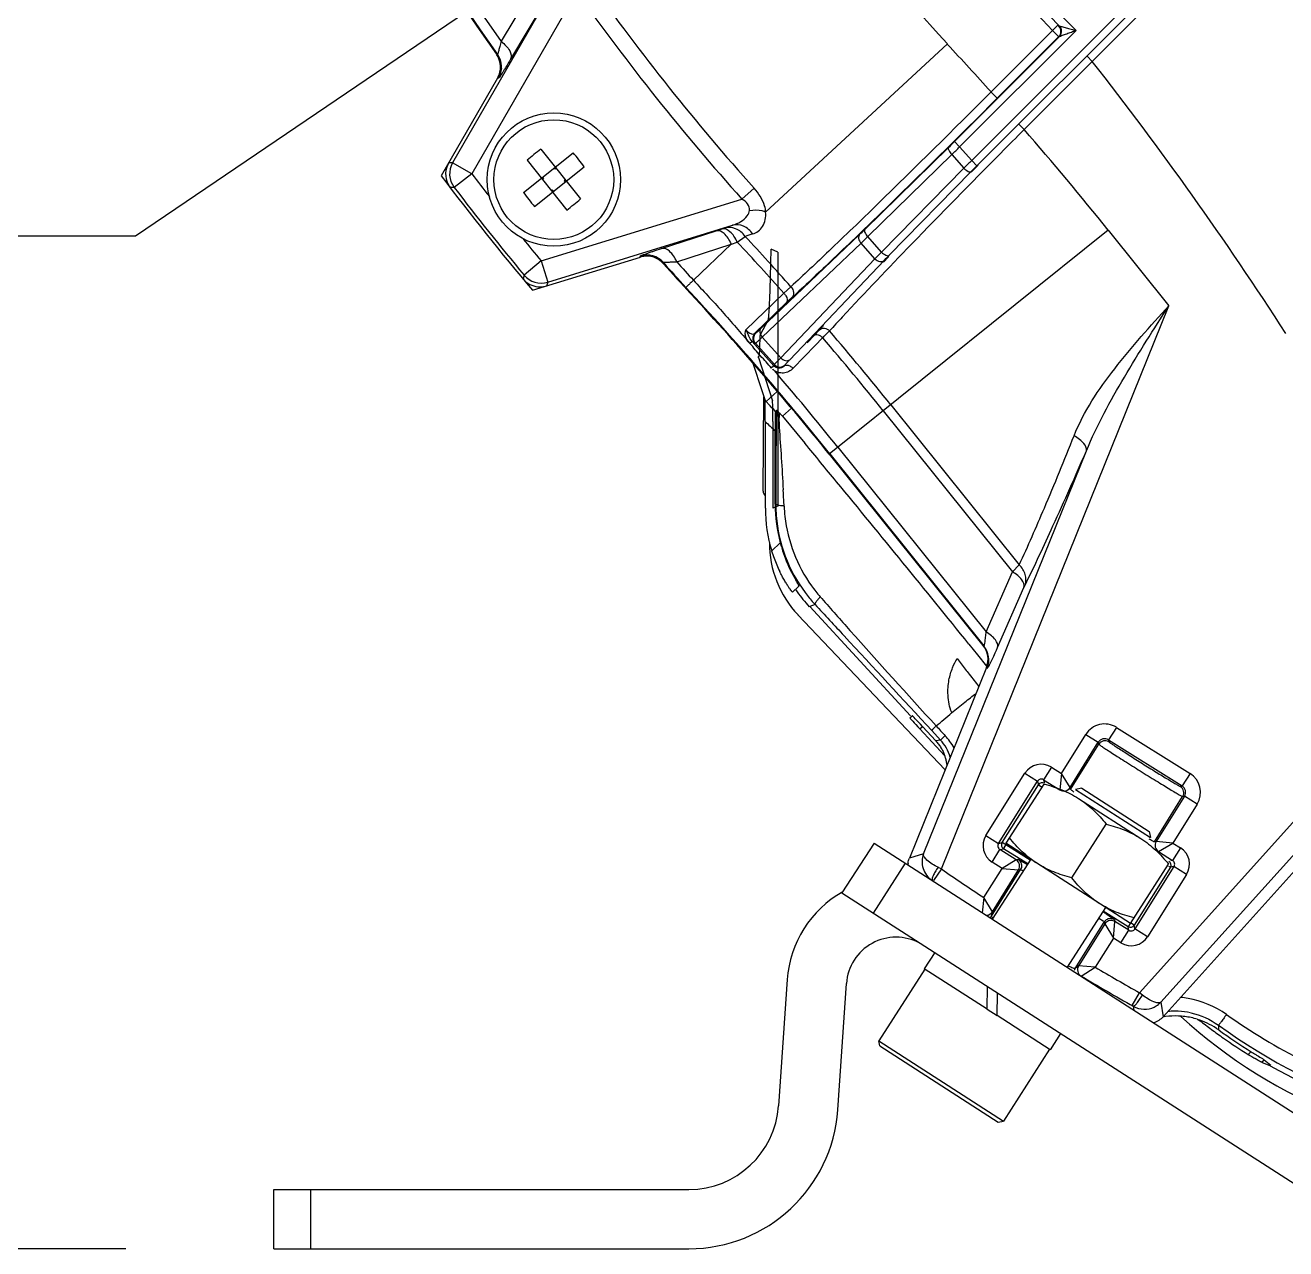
# Model space of a CAD drawing. Header units: millimetres. Extents: x -6 to 705, y -10 to 538.
# Drawn here: x 474.07 to 491.09, y 385.64 to 402.16 of the extents above; entities that cross this region are included whole.
import ezdxf

# ---------------------------------------------------------------- set-up
doc = ezdxf.new("R2010")
doc.units = ezdxf.units.MM
for name, color, linetype in [('02___PRT_ALL_AXES', 7, 'Continuous'), ('06___PRT_ALL_SURFS', 7, 'Continuous'), ('3_ALL_AXES', 7, 'Continuous'), ('7_ALL_FEATURES', 7, 'Continuous')]:
    doc.layers.add(name, color=color, linetype=linetype)
doc.layers.add('\\M+5B1EA\\M+5D7A2\\M+5B2E3', color=7, linetype='Continuous', lineweight=25)
doc.layers.add('\\M+5D7DC\\M+5C4DA\\M+5BFF2\\M+5CFDF', color=7, linetype='Continuous', lineweight=50)

msp = doc.modelspace()

# ---------------------------------------------------------------- linework, layer by layer
at = {"color": 0, "linetype": 'Continuous', "lineweight": -3}
for p, q in [((486.849, 400.33), (491.883, 405.364)), ((486.92, 400.259), (491.814, 405.153)), ((480.937, 402.676), (480.495, 401.938)), ((481.145, 402.563), (479.841, 400.299)), ((481.516, 402.606), (480.101, 400.149)), ((481.066, 402.437), (480.625, 401.696)), ((487.94, 402.086), (488.009, 402.153)), ((488.009, 402.153), (488.012, 402.155)), ((488.012, 402.155), (488.026, 402.142)), ((488.026, 402.142), (488.034, 402.143)), ((486.616, 400.584), (488.034, 402.002)), ((486.686, 400.514), (488.258, 402.086)), ((487.94, 402.086), (487.11, 401.255)), ((488.025, 402.001), (487.194, 401.17)), ((487.94, 402.086), (488.021, 402.005)), ((480.447, 401.762), (480.433, 401.766)), ((486.52, 401.902), (484.067, 399.632)), ((488.476, 401.666), (487.558, 400.748)), ((488.406, 401.737), (488.476, 401.666)), ((480.448, 401.442), (479.689, 400.123)), ((480.452, 401.442), (480.448, 401.442)), ((480.462, 401.439), (480.452, 401.442)), ((487.109, 401.255), (487.194, 401.17)), ((487.487, 400.818), (487.557, 400.747)), ((486.616, 400.584), (486.686, 400.514)), ((480.797, 399.898), (481.469, 400.433)), ((481.034, 400.482), (481.57, 399.811)), ((485.404, 399.397), (486.537, 400.506)), ((485.447, 399.302), (486.579, 400.411)), ((486.579, 400.411), (486.743, 400.226)), ((486.686, 400.514), (486.849, 400.33)), ((479.797, 400.296), (479.788, 400.295)), ((479.841, 400.299), (479.797, 400.296)), ((480.101, 400.149), (479.841, 400.299)), ((480.846, 400.332), (481.382, 399.661)), ((480.947, 399.71), (481.619, 400.245)), ((481.224, 400.212), (481.227, 400.24)), ((486.936, 400.265), (486.843, 400.171)), ((486.849, 400.33), (486.92, 400.259)), ((480.101, 400.149), (479.863, 399.967)), ((481.067, 400.087), (481.039, 400.091)), ((481.067, 400.087), (481.052, 400.075)), ((481.055, 400.103), (481.067, 400.087)), ((481.211, 400.228), (481.224, 400.212)), ((481.24, 400.225), (481.224, 400.212)), ((481.364, 400.068), (481.349, 400.056)), ((485.633, 399.093), (486.743, 400.226)), ((485.732, 399.047), (486.842, 400.18)), ((479.863, 399.967), (479.809, 399.964)), ((481.192, 399.931), (481.177, 399.919)), ((481.192, 399.931), (481.189, 399.903)), ((481.192, 399.931), (481.205, 399.915)), ((481.349, 400.056), (481.361, 400.04)), ((481.349, 400.056), (481.377, 400.053)), ((483.912, 399.955), (483.748, 399.808)), ((481.037, 398.975), (483.748, 399.808)), ((481.125, 398.689), (483.621, 399.455)), ((482.662, 399.142), (483.399, 399.38)), ((483.399, 399.38), (483.48, 399.406)), ((483.48, 399.406), (483.514, 399.418)), ((488.693, 399.39), (484.926, 396.366)), ((488.693, 399.39), (489.511, 398.37)), ((483.605, 399.202), (483.684, 399.228)), ((483.684, 399.228), (483.79, 399.306)), ((484.003, 398.063), (485.336, 399.331)), ((484.022, 397.946), (485.355, 399.215)), ((485.543, 399.003), (485.355, 399.215)), ((485.633, 399.093), (485.447, 399.302)), ((482.376, 399.026), (482.375, 399.04)), ((482.869, 398.961), (483.603, 399.2)), ((483.093, 398.714), (483.603, 399.2)), ((484.23, 399.093), (484.142, 399.131)), ((484.23, 399.093), (484.23, 395.664)), ((481.037, 398.975), (480.807, 398.783)), ((480.92, 398.579), (482.376, 399.026)), ((481.037, 398.975), (481.125, 398.689)), ((482.687, 398.939), (482.687, 398.953)), ((484.271, 397.666), (485.543, 399.003)), ((484.393, 397.641), (485.665, 398.978)), ((485.726, 399.029), (485.658, 398.959)), ((480.807, 398.783), (480.792, 398.731)), ((481.112, 398.644), (481.11, 398.637)), ((481.113, 398.646), (481.112, 398.644)), ((481.125, 398.689), (481.113, 398.646)), ((482.985, 398.61), (482.991, 398.617)), ((484.313, 398.538), (483.802, 398.043)), ((484.408, 398.626), (484.313, 398.538)), ((484.35, 398.411), (483.923, 397.997)), ((484.417, 398.473), (484.35, 398.411)), ((486.44, 390.768), (489.511, 398.37)), ((483.996, 397.98), (484.102, 398.174)), ((484.794, 398.045), (484.726, 397.973)), ((484.929, 398.03), (484.858, 397.958)), ((483.885, 397.887), (483.85, 397.856)), ((484.179, 397.557), (483.885, 397.887)), ((483.919, 397.86), (483.929, 397.864)), ((483.923, 397.997), (483.933, 398.001)), ((484.185, 397.576), (483.929, 397.864)), ((483.989, 397.793), (483.995, 397.965)), ((483.995, 397.965), (483.996, 397.98)), ((484.271, 397.666), (484.022, 397.946)), ((484.726, 397.973), (484.626, 397.87)), ((484.837, 397.937), (484.737, 397.834)), ((483.981, 397.691), (483.968, 397.685)), ((483.968, 397.685), (483.968, 397.668)), ((484.737, 397.834), (484.438, 397.525)), ((483.972, 397.672), (483.968, 397.668)), ((483.972, 397.672), (484.16, 397.084)), ((484.179, 397.557), (484.144, 397.525)), ((484.179, 397.557), (484.185, 397.576)), ((484.327, 397.561), (484.33, 397.571)), ((484.003, 397.265), (484.06, 397.089)), ((484.225, 397.214), (484.074, 397.075)), ((484.033, 395.865), (484.044, 397.139)), ((484.061, 397.084), (484.06, 397.089)), ((485.757, 397.032), (487.491, 394.873)), ((484.213, 396.959), (484.199, 396.942)), ((484.266, 396.912), (484.265, 396.912)), ((484.416, 396.987), (484.295, 396.877)), ((484.295, 396.877), (484.595, 396.515)), ((485.655, 396.951), (487.4, 394.778)), ((484.063, 396.807), (484.063, 395.638)), ((484.163, 396.807), (484.163, 395.638)), ((484.196, 395.69), (484.196, 396.68)), ((484.933, 396.371), (487.014, 393.779)), ((485.043, 396.46), (487.044, 393.967)), ((486.198, 390.971), (488.397, 396.412)), ((484.205, 395.902), (484.204, 395.693)), ((484.23, 395.664), (484.163, 395.638)), ((484.204, 395.693), (484.196, 395.69)), ((484.314, 395.698), (484.315, 395.666)), ((484.149, 395.061), (484.265, 395.169)), ((487.4, 394.778), (487.491, 394.873)), ((487.044, 393.967), (487.4, 394.778)), ((484.43, 394.504), (484.517, 394.585)), ((487.198, 393.755), (487.553, 394.567)), ((487.553, 394.567), (487.569, 394.6)), ((484.734, 394.338), (484.663, 394.31)), ((484.663, 394.31), (486.021, 392.836)), ((484.805, 394.441), (484.825, 394.418)), ((493.738, 394.232), (489.114, 389.097)), ((486.81, 393.804), (486.928, 393.658)), ((486.928, 393.658), (487.05, 393.506)), ((487.047, 393.486), (486.008, 390.914)), ((487.047, 393.486), (487.058, 393.479)), ((486.014, 392.808), (486.045, 392.836)), ((486.147, 392.659), (486.183, 392.692)), ((486.147, 392.659), (486.48, 392.298)), ((486.364, 392.496), (486.183, 392.692)), ((486.311, 392.635), (486.428, 392.508)), ((488.06, 392.058), (488.388, 392.584)), ((488.388, 392.584), (488.558, 392.478)), ((488.802, 392.679), (488.696, 392.51)), ((488.802, 392.679), (489.796, 392.058)), ((492.664, 392.591), (489.401, 388.969)), ((486.428, 392.508), (486.364, 392.496)), ((486.49, 392.567), (486.428, 392.508)), ((488.177, 391.867), (488.558, 392.478)), ((488.183, 391.842), (488.564, 392.452)), ((488.558, 392.478), (488.564, 392.452)), ((488.696, 392.51), (489.69, 391.888)), ((488.696, 392.51), (488.702, 392.484)), ((487.926, 392.142), (487.82, 391.972)), ((487.926, 392.142), (488.06, 392.058)), ((487.041, 391.218), (487.568, 392.06)), ((487.211, 391.112), (487.737, 391.953)), ((487.26, 391.123), (487.749, 391.905)), ((487.568, 392.06), (487.737, 391.953)), ((487.737, 391.953), (487.749, 391.905)), ((487.749, 391.905), (487.8, 391.873)), ((487.82, 391.972), (488.039, 391.836)), ((487.82, 391.972), (487.831, 391.924)), ((488.06, 392.058), (488.039, 391.836)), ((488.177, 391.867), (488.06, 392.058)), ((489.796, 392.058), (489.69, 391.888)), ((488.183, 391.842), (488.177, 391.867)), ((489.315, 391.133), (489.696, 391.744)), ((489.722, 391.75), (489.34, 391.139)), ((489.665, 391.882), (489.69, 391.888)), ((489.696, 391.744), (489.722, 391.75)), ((489.892, 391.644), (489.722, 391.75)), ((489.892, 391.644), (489.563, 391.118)), ((487.041, 391.218), (487.211, 391.112)), ((485.53, 391.116), (485.098, 390.444)), ((485.53, 391.116), (492.228, 386.811)), ((487.211, 391.112), (487.26, 391.123)), ((487.638, 390.886), (487.26, 391.123)), ((487.279, 391.04), (487.31, 391.091)), ((489.34, 391.139), (489.315, 391.133)), ((489.563, 391.118), (489.34, 391.139)), ((489.372, 391.002), (489.563, 391.118)), ((489.666, 391.053), (489.56, 390.884)), ((489.563, 391.118), (489.666, 391.053)), ((486.198, 390.971), (486.008, 390.914)), ((487.124, 390.86), (487.23, 391.029)), ((487.23, 391.029), (487.279, 391.04)), ((487.449, 390.892), (487.23, 391.029)), ((487.449, 390.892), (487.258, 390.775)), ((487.606, 390.836), (487.279, 391.04)), ((487.449, 390.892), (487.475, 390.898)), ((487.501, 390.886), (487.601, 390.828)), ((489.372, 391.002), (489.56, 390.884)), ((489.56, 390.884), (489.535, 390.878)), ((485.951, 390.846), (485.518, 390.173)), ((486.44, 390.768), (486.332, 390.611)), ((487.012, 390.382), (487.258, 390.775)), ((487.114, 390.132), (487.507, 390.76)), ((487.258, 390.775), (487.124, 390.86)), ((487.128, 390.19), (487.481, 390.754)), ((487.258, 390.775), (487.481, 390.754)), ((487.481, 390.754), (487.507, 390.76)), ((489.531, 390.79), (489.042, 390.008)), ((489.579, 390.801), (489.053, 389.959)), ((489.434, 388.773), (491.214, 390.75)), ((489.505, 390.806), (489.531, 390.79)), ((489.579, 390.801), (489.531, 390.79)), ((489.749, 390.695), (489.579, 390.801)), ((489.749, 390.695), (489.222, 389.853)), ((485.098, 390.444), (491.795, 386.138)), ((487.013, 390.382), (486.991, 390.178)), ((487.128, 390.19), (487.013, 390.382)), ((488.959, 389.989), (488.623, 390.199)), ((487.114, 390.132), (487.126, 390.18)), ((487.126, 390.18), (487.128, 390.19)), ((488.247, 389.424), (488.639, 390.052)), ((488.645, 390.027), (488.293, 389.463)), ((488.564, 390.106), (488.622, 390.066)), ((488.639, 390.052), (488.645, 390.027)), ((488.645, 390.026), (488.761, 389.835)), ((488.757, 390.1), (488.774, 390.086)), ((488.761, 389.835), (488.783, 390.058)), ((488.774, 390.086), (488.777, 390.084)), ((488.777, 390.084), (488.783, 390.058)), ((488.97, 389.94), (488.783, 390.058)), ((488.991, 390.04), (488.959, 389.989)), ((489.042, 390.008), (488.991, 390.04)), ((488.864, 389.771), (488.97, 389.94)), ((488.97, 389.94), (488.959, 389.989)), ((489.053, 389.959), (489.042, 390.008)), ((489.222, 389.853), (489.053, 389.959)), ((488.761, 389.835), (488.517, 389.444)), ((488.864, 389.771), (488.761, 389.835)), ((488.293, 389.463), (488.247, 389.424)), ((488.516, 389.443), (488.292, 389.462)), ((488.326, 389.323), (488.516, 389.443)), ((484.359, 389.276), (484.242, 387.572)), ((485.041, 387.518), (485.157, 389.221)), ((489.015, 388.923), (489.114, 389.097)), ((489.154, 389.066), (489.114, 389.097)), ((489.03, 388.915), (489.039, 388.861)), ((489.401, 388.969), (489.434, 388.773)), ((490.18, 388.659), (490.182, 388.596)), ((490.581, 388.264), (490.621, 388.302)), ((490.76, 388.159), (490.796, 388.192)), ((490.775, 388.153), (490.76, 388.159)), ((490.88, 388.112), (490.775, 388.153)), ((490.79, 388.196), (490.796, 388.192)), ((477.43, 386.442), (483.032, 386.442)), ((477.43, 385.642), (477.43, 386.442)), ((477.93, 385.642), (477.93, 386.442)), ((477.43, 385.642), (483.032, 385.642))]:
    msp.add_line(p, q, dxfattribs=at)
for radius in [0.9, 0.808]:
    msp.add_circle((481.208, 400.072), radius, dxfattribs=at)
for centre, radius, start, end in [((506.93, 420.584), 32.5, 170.2196, 215.3824), ((506.93, 420.584), 32.491, 170.2005, 215.4015), ((506.93, 420.584), 32.35, 170.369, 215.1984), ((506.93, 420.584), 26.284, 210.2909, 224.7328), ((506.93, 420.584), 26.404, 210.722, 224.3018), ((506.93, 420.584), 26.511, 210.7367, 224.2487), ((506.93, 420.584), 27.669, 210.7059, 222.4692), ((506.93, 420.584), 30.909, 215.2753, 221.8675), ((506.93, 420.584), 31.13, 215.2753, 221.8675), ((487.954, 402.072), 0.1, 315.0524, 44.2549), ((604.235, 286.532), 163.267, 135.0031, 135.15506), ((480.188, 401.592), 0.3, 24.3381, 35.3343), ((453.734, 371.326), 44.829, 41.8833, 43.0017), ((480.202, 401.589), 0.3, 330.0715, 35.3844), ((450.437, 371.824), 48.348, 32.7731, 38.114), ((480.306, 401.598), 0.201, 341.1795, 351.8268), ((602.583, 286.084), 162.415, 135.0902, 135.24894), ((453.734, 371.326), 44.829, 38.7552, 41.0179), ((479.149, 408.047), 10.557, 314.4101, 315.0143), ((483.195, 397.58), 3.618, 126.6706, 130.4722), ((478.721, 398.088), 3.613, 38.5697, 40.4733), ((473.624, 413.961), 18.747, 313.7143, 314.1677), ((480.047, 400.146), 0.3, 150.0496, 205.9419), ((480.101, 400.149), 0.3, 150.0908, 217.2767), ((478.717, 398.085), 3.617, 36.6709, 38.5718), ((499.908, 386.877), 18.749, 134.1465, 134.6), ((494.398, 392.778), 10.578, 134.986, 135.5894), ((506.93, 420.584), 34.07, 216.9103, 220.2325), ((506.93, 420.584), 33.725, 217.2961, 217.9545), ((480.048, 400.146), 0.3, 205.8714, 217.1932), ((506.93, 420.584), 34.025, 217.2961, 219.8467), ((483.699, 402.058), 3.617, 216.6709, 218.5718), ((483.695, 402.055), 3.613, 218.5697, 220.4733), ((479.221, 402.563), 3.618, 306.6706, 310.4722), ((494.052, 369.4), 31.813, 109.14, 109.3443), ((480.964, 403.921), 6.339, 313.6091, 314.4716), ((506.93, 420.584), 33.725, 219.1869, 219.8467), ((453.734, 371.326), 40.934, 41.6646, 42.9715), ((493.021, 370.531), 30.219, 107.5831, 107.787), ((453.734, 371.326), 41.064, 41.6686, 42.9506), ((477.661, 407.433), 11.258, 313.113, 313.7602), ((482.463, 398.753), 0.3, 41.7586, 107.0718), ((493.56, 391.042), 11.299, 134.554, 135.1997), ((490.284, 394.578), 6.38, 135.5284, 136.3871), ((482.463, 398.739), 0.3, 95.9483, 107.0221), ((506.93, 420.584), 32.5, 221.6482, 222.6016), ((506.93, 420.584), 32.491, 221.7414, 222.5411), ((506.93, 420.584), 32.35, 221.9445, 222.5361), ((481.022, 398.924), 0.3, 219.9508, 231.3537), ((481.037, 398.975), 0.3, 219.8662, 287.052), ((481.022, 398.923), 0.299, 231.2592, 275.7896), ((481.022, 398.924), 0.3, 275.696, 287.0189), ((453.734, 371.326), 40.008, 38.7552, 43.0075), ((507.36, 377.551), 30.372, 137.1242, 137.6045), ((504.127, 380.304), 26.239, 137.2925, 137.4606), ((453.734, 371.326), 41.064, 38.7552, 40.5632), ((483.994, 397.927), 0.1, 135.1012, 221.5847), ((484.004, 397.93), 0.1, 135.1012, 221.5847), ((484.704, 397.806), 0.187, 44.4505, 52.5497), ((476.913, 405.974), 11.287, 314.5957, 314.7439), ((453.734, 371.326), 40.934, 38.7552, 40.5489), ((575.075, 426.767), 95.732, 197.74102, 197.9493), ((453.734, 371.326), 40.149, 38.7552, 40.7158), ((484.26, 397.642), 0.1, 221.6804, 314.8875), ((506.93, 420.584), 32.789, 225.7729, 225.807), ((482.387, 395.367), 2.401, 44.2581, 45.3581), ((482.38, 395.36), 2.41, 41.0255, 44.2565), ((482.47, 395.418), 2.336, 38.6486, 39.7706), ((506.93, 420.584), 32.989, 226.1181, 226.4369), ((505.676, 396.681), 21.48, 179.878, 180.0005), ((278.787, 226.07), 267.223, 39.48597, 39.63051), ((278.639, 225.948), 267.415, 38.88045, 39.48601), ((441.072, 393.603), 43.293, 2.7746, 3.0194), ((486.174, 395.688), 1.97, 179.8606, 180.7711), ((486.189, 395.689), 1.985, 180.7739, 184.4013), ((486.355, 395.763), 2.042, 182.7385, 186.6615), ((486.191, 395.689), 1.987, 184.4026, 216.8063), ((486.278, 395.713), 2.085, 195.1133, 197.0342), ((485.966, 395.609), 1.899, 196.7818, 199.9698), ((485.928, 395.593), 1.857, 199.9121, 205.8436), ((486.334, 395.729), 2.144, 197.0191, 205.5154), ((486.457, 395.785), 2.278, 205.4541, 207.3128), ((486.127, 395.663), 2.001, 214.336, 215.2562), ((486.128, 395.664), 2.002, 215.26, 222.6709), ((486.197, 395.693), 1.995, 216.7926, 221.8247), ((486.256, 395.715), 1.931, 215.6728, 221.2714), ((486.184, 395.681), 1.977, 221.8297, 222.8083), ((486.78, 393.591), 0.3, 337.9453, 38.6908), ((506.398, 408.53), 24.749, 217.0776, 217.2874), ((479.907, 396.949), 7.96, 335.9958, 336.3427), ((501.041, 404.448), 18.014, 217.2784, 217.8468), ((499.473, 403.237), 16.033, 217.87, 218.613), ((481.957, 398.211), 7.06, 308.6718, 310.8855), ((508.111, 412.467), 29.385, 222.2768, 222.6273), ((488.643, 392.425), 0.3, 57.9977, 148.0023), ((485.997, 392.11), 0.586, 16.4497, 42.6913), ((485.796, 391.928), 0.943, 30.3211, 42.6418), ((488.643, 392.425), 0.0999, 57.9472, 148.0528), ((488.649, 392.399), 0.1, 58.0033, 147.9967), ((485.889, 392.077), 0.636, 17.5196, 21.166), ((485.911, 392.086), 0.612, 12.3579, 17.2928), ((485.922, 392.089), 0.6, 7.9719, 12.358), ((487.788, 391.922), 0.26, 57.9701, 147.9699), ((487.788, 391.922), 0.0599, 57.8872, 148.0528), ((487.8, 391.873), 0.06, 57.9778, 147.9622), ((489.637, 391.803), 0.3, 328, 58), ((488.092, 391.92), 0.1, 237.9734, 327.9966), ((489.612, 391.797), 0.1, 328.0033, 57.9967), ((489.637, 391.803), 0.0999, 327.95, 58.05), ((487.262, 391.08), 0.26, 147.9701, 237.9699), ((487.262, 391.08), 0.0599, 147.8872, 238.0528), ((487.31, 391.091), 0.06, 147.9778, 237.9622), ((489.425, 391.086), 0.1, 148.0034, 237.9666), ((489.529, 390.833), 0.26, 327.9701, 57.9699), ((487.396, 390.807), 0.1, 328.0034, 57.9666), ((487.217, 390.365), 0.593, 61.4574, 62.6023), ((489.48, 390.822), 0.06, 327.9778, 57.9622), ((489.529, 390.833), 0.0599, 327.8872, 58.0528), ((486.292, 390.801), 0.305, 171.2607, 176.0244), ((479.347, 376.375), 16.046, 63.7657, 63.9457), ((506.93, 420.584), 36.178, 235.502, 236.5962), ((485.828, 389.175), 1.472, 119.3248, 176.0842), ((487.044, 390.243), 0.0998, 270.2273, 327.8969), ((489.002, 389.991), 0.26, 237.9701, 327.9699), ((488.991, 390.04), 0.06, 237.9733, 327.9667), ((489.002, 389.991), 0.0599, 237.8872, 328.0528), ((485.828, 389.175), 0.672, 61.4871, 176.0842), ((506.93, 420.584), 36.178, 239.4039, 240.4972), ((506.93, 420.584), 36.378, 239.2421, 240.5243), ((489.547, 387.78), 1.261, 79.8116, 84.4407), ((489.54, 387.748), 1.293, 54.6514, 79.7729), ((489.185, 389.173), 0.298, 295.2203, 307.9449), ((489.186, 389.171), 0.295, 307.9926, 312.3818), ((489.186, 389.171), 0.295, 312.3782, 316.8642), ((489.595, 387.846), 1.003, 90.5234, 95.5675), ((489.594, 387.848), 1.001, 87.5648, 90.5211), ((489.594, 387.848), 1.001, 77.8708, 87.5584), ((489.599, 387.785), 0.999, 97.6531, 99.8535), ((489.599, 387.783), 1.001, 87.681, 97.6428), ((489.599, 387.784), 1, 82.6956, 87.673), ((489.599, 387.787), 0.997, 72.7816, 82.6928), ((489.598, 387.782), 1.001, 56.4485, 72.6643), ((494.818, 395.024), 7.977, 232.1761, 233.6078), ((494.827, 395.036), 7.993, 233.6077, 235.0389), ((489.598, 387.784), 1, 54.2847, 56.437), ((494.864, 395.119), 7.979, 234.0604, 269.9096), ((494.831, 395.042), 8, 235.0389, 237.9093), ((493.028, 392.168), 4.607, 237.9101, 238.0954), ((493.081, 392.253), 4.707, 238.095, 238.3756), ((492.814, 391.815), 4.194, 238.3502, 239.3193), ((508.949, 417.724), 34.664, 238.0803, 238.2035), ((496.972, 395.553), 9.609, 230.0024, 230.6951), ((494.839, 395.062), 7.998, 240.3304, 270.0012), ((483.032, 387.655), 1.213, 270, 356.0842), ((483.032, 387.655), 2.013, 270, 356.0842)]:
    msp.add_arc(centre, radius, start, end, dxfattribs=at)
for centre, major_axis, ratio, start_param, end_param in [((486.064, 395.638), (1.863, 0.728), 0.999824, 2.769243, 3.06183), ((486.196, 395.69), (1.863, 0.728), 0.999824, 2.769243, 3.032815), ((486.769, 393.598), (0.254, -0.16), 0.998586, 6.459289, 7.519473), ((486.15, 392.661), (-0.136, 0.147), 0.017455, 0.016092, 1.570796), ((486.181, 392.689), (-0.136, 0.147), 0.017455, -1.570796, -0.016092), ((494.853, 395.092), (3.211, 7.329), 0.999818, -3.351921, -3.285884)]:
    msp.add_ellipse(centre, major_axis=major_axis, ratio=ratio, start_param=start_param, end_param=end_param, dxfattribs=at)
for points, knots in [([(491.1, 404.23), (490.757, 403.912), (489.981, 403.163), (489.214, 402.405), (488.782, 401.973)], [0, 0, 0, 0, 0.433687, 1, 1, 1, 1]), ([(488.034, 402.142), (488.033, 402.145), (488.053, 402.14), (488.065, 402.138), (488.095, 402.13), (488.136, 402.119), (488.191, 402.104), (488.236, 402.092), (488.258, 402.086)], [0, 0, 0, 0, 0.036346, 0.135991, 0.263074, 0.402392, 0.697102, 1, 1, 1, 1]), ([(488.034, 402.003), (488.049, 402.018), (488.069, 402.059), (488.06, 402.103), (488.05, 402.122)], [0, 0, 0, 0, 0.498729, 1, 1, 1, 1]), ([(480.495, 401.938), (480.49, 401.915), (480.48, 401.873), (480.467, 401.824), (480.459, 401.793), (480.453, 401.776), (480.45, 401.769), (480.448, 401.762), (480.447, 401.762)], [0, 0, 0, 0, 0.383418, 0.703639, 0.828476, 0.922424, 0.980367, 1, 1, 1, 1]), ([(480.495, 401.938), (480.52, 401.919), (480.564, 401.879), (480.622, 401.805), (480.643, 401.73), (480.625, 401.696)], [0, 0, 0, 0, 0.323796, 0.606007, 1, 1, 1, 1]), ([(488.034, 402.003), (488.038, 402.006), (488.052, 402.011), (488.084, 402.024), (488.133, 402.041), (488.195, 402.063), (488.237, 402.078), (488.258, 402.086)], [0, 0, 0, 0, 0.068065, 0.177561, 0.437478, 0.715896, 1, 1, 1, 1]), ([(480.625, 401.696), (480.604, 401.661), (480.574, 401.611), (480.536, 401.549), (480.513, 401.511), (480.493, 401.482), (480.479, 401.458), (480.469, 401.447), (480.464, 401.438), (480.462, 401.439)], [0, 0, 0, 0, 0.4022, 0.573184, 0.719463, 0.837755, 0.925187, 0.979565, 1, 1, 1, 1]), ([(487.11, 401.255), (486.6, 400.745), (485.874, 400.025), (484.97, 399.152), (484.581, 398.785), (484.408, 398.626)], [0, 0, 0, 0, 0.573976, 0.813673, 1, 1, 1, 1]), ([(487.194, 401.17), (486.67, 400.646), (485.924, 399.908), (484.994, 399.013), (484.594, 398.636), (484.417, 398.473)], [0, 0, 0, 0, 0.573979, 0.813677, 1, 1, 1, 1]), ([(487.24, 400.428), (486.837, 400.022), (486.119, 399.29), (485.41, 398.549), (485.102, 398.217)], [0, 0, 0, 0, 0.558318, 1, 1, 1, 1]), ([(486.537, 400.506), (486.528, 400.496), (486.542, 400.453), (486.563, 400.427), (486.579, 400.411)], [0, 0, 0, 0, 0.359348, 1, 1, 1, 1]), ([(486.743, 400.226), (486.76, 400.209), (486.786, 400.187), (486.832, 400.171), (486.842, 400.18)], [0, 0, 0, 0, 0.640426, 1, 1, 1, 1]), ([(484.07, 399.635), (484.067, 399.662), (484.042, 399.781), (483.974, 399.886), (483.912, 399.955)], [0, 0, 0, 0, 0.229657, 1, 1, 1, 1]), ([(483.85, 399.657), (483.853, 399.687), (483.829, 399.753), (483.777, 399.791), (483.748, 399.808)], [0, 0, 0, 0, 0.47175, 1, 1, 1, 1]), ([(483.621, 399.455), (483.659, 399.468), (483.733, 399.5), (483.817, 399.568), (483.847, 399.631), (483.85, 399.657)], [0, 0, 0, 0, 0.379254, 0.748962, 1, 1, 1, 1]), ([(484.07, 399.635), (484.054, 399.641), (483.982, 399.66), (483.906, 399.66), (483.85, 399.652)], [0, 0, 0, 0, 0.236115, 1, 1, 1, 1]), ([(483.892, 399.339), (483.919, 399.347), (483.97, 399.372), (484.056, 399.463), (484.074, 399.566), (484.067, 399.632)], [0, 0, 0, 0, 0.226826, 0.458111, 1, 1, 1, 1]), ([(483.605, 399.202), (483.592, 399.23), (483.563, 399.281), (483.505, 399.354), (483.437, 399.39), (483.401, 399.381)], [0, 0, 0, 0, 0.324331, 0.606549, 1, 1, 1, 1]), ([(483.684, 399.228), (483.672, 399.256), (483.643, 399.307), (483.584, 399.379), (483.516, 399.416), (483.48, 399.406)], [0, 0, 0, 0, 0.324305, 0.606523, 1, 1, 1, 1]), ([(483.79, 399.306), (483.758, 399.35), (483.674, 399.422), (483.561, 399.431), (483.514, 399.418)], [0, 0, 0, 0, 0.52478, 1, 1, 1, 1]), ([(483.892, 399.339), (483.861, 399.383), (483.78, 399.457), (483.668, 399.468), (483.621, 399.455)], [0, 0, 0, 0, 0.529255, 1, 1, 1, 1]), ([(485.404, 399.397), (485.396, 399.388), (485.41, 399.344), (485.431, 399.319), (485.447, 399.302)], [0, 0, 0, 0, 0.359348, 1, 1, 1, 1]), ([(485.336, 399.331), (485.323, 399.318), (485.316, 399.27), (485.339, 399.232), (485.355, 399.215)], [0, 0, 0, 0, 0.437998, 1, 1, 1, 1]), ([(482.375, 399.04), (482.375, 399.042), (482.385, 399.045), (482.397, 399.052), (482.424, 399.061), (482.457, 399.073), (482.499, 399.088), (482.568, 399.111), (482.623, 399.129), (482.662, 399.142)], [0, 0, 0, 0, 0.02042, 0.074759, 0.162142, 0.280401, 0.426683, 0.59768, 1, 1, 1, 1]), ([(482.869, 398.961), (482.856, 398.99), (482.827, 399.041), (482.768, 399.115), (482.699, 399.151), (482.662, 399.142)], [0, 0, 0, 0, 0.323796, 0.606007, 1, 1, 1, 1]), ([(484.102, 398.174), (484.104, 398.183), (484.109, 398.209), (484.113, 398.263), (484.118, 398.345), (484.123, 398.452), (484.128, 398.586), (484.133, 398.745), (484.137, 398.929), (484.14, 399.061), (484.142, 399.131)], [0, 0, 0, 0, 0.027067, 0.084355, 0.16998, 0.282796, 0.421987, 0.587885, 0.780553, 1, 1, 1, 1]), ([(485.633, 399.093), (485.65, 399.076), (485.676, 399.054), (485.722, 399.038), (485.732, 399.047)], [0, 0, 0, 0, 0.640426, 1, 1, 1, 1]), ([(482.687, 398.953), (482.687, 398.954), (482.694, 398.955), (482.702, 398.957), (482.72, 398.958), (482.752, 398.959), (482.803, 398.961), (482.845, 398.961), (482.869, 398.961)], [0, 0, 0, 0, 0.019613, 0.077503, 0.171396, 0.29621, 0.616478, 1, 1, 1, 1]), ([(485.543, 399.003), (485.561, 398.985), (485.599, 398.959), (485.651, 398.965), (485.665, 398.978)], [0, 0, 0, 0, 0.563353, 1, 1, 1, 1]), ([(483.092, 398.713), (483.078, 398.7), (483.054, 398.676), (483.021, 398.647), (483.003, 398.627), (482.992, 398.619), (482.99, 398.616)], [0, 0, 0, 0, 0.409239, 0.724446, 0.925285, 1, 1, 1, 1]), ([(483.092, 398.713), (483.222, 398.574), (483.483, 398.295), (483.73, 398.003), (483.856, 397.86)], [0, 0, 0, 0, 0.500007, 1, 1, 1, 1]), ([(484.313, 398.538), (484.323, 398.527), (484.35, 398.494), (484.371, 398.433), (484.35, 398.411)], [0, 0, 0, 0, 0.324974, 1, 1, 1, 1]), ([(484.408, 398.626), (484.428, 398.605), (484.454, 398.551), (484.435, 398.492), (484.417, 398.473)], [0, 0, 0, 0, 0.526391, 1, 1, 1, 1]), ([(488.231, 396.614), (488.362, 396.942), (488.773, 397.556), (489.26, 398.093), (489.511, 398.37)], [0, 0, 0, 0, 0.485488, 1, 1, 1, 1]), ([(488.397, 396.412), (488.541, 396.756), (488.901, 397.42), (489.307, 398.052), (489.511, 398.37)], [0, 0, 0, 0, 0.496056, 1, 1, 1, 1]), ([(483.856, 397.86), (483.827, 397.879), (483.791, 397.942), (483.788, 398.014), (483.802, 398.043)], [0, 0, 0, 0, 0.518329, 1, 1, 1, 1]), ([(483.802, 398.043), (483.814, 398.029), (483.84, 398.005), (483.884, 397.983), (483.915, 397.99), (483.923, 397.997)], [0, 0, 0, 0, 0.390293, 0.766956, 1, 1, 1, 1]), ([(483.885, 397.887), (483.866, 397.908), (483.842, 397.947), (483.822, 398.003), (483.808, 398.029), (483.802, 398.043)], [0, 0, 0, 0, 0.492294, 0.745537, 1, 1, 1, 1]), ([(483.933, 398.001), (483.936, 398.001), (483.943, 398.008), (483.957, 398.02), (483.978, 398.039), (483.994, 398.054), (484.003, 398.063)], [0, 0, 0, 0, 0.090242, 0.29222, 0.599127, 1, 1, 1, 1]), ([(484.003, 398.063), (483.99, 398.049), (483.983, 398.001), (484.006, 397.963), (484.022, 397.946)], [0, 0, 0, 0, 0.437998, 1, 1, 1, 1]), ([(484.794, 398.045), (484.81, 398.061), (484.865, 398.076), (484.912, 398.049), (484.929, 398.03)], [0, 0, 0, 0, 0.472324, 1, 1, 1, 1]), ([(484.148, 397.528), (484.1, 397.584), (483.996, 397.69), (483.905, 397.805), (483.856, 397.86)], [0, 0, 0, 0, 0.499994, 1, 1, 1, 1]), ([(483.885, 397.887), (483.893, 397.88), (483.903, 397.87), (483.914, 397.862), (483.918, 397.86), (483.919, 397.86)], [0, 0, 0, 0, 0.718805, 0.910855, 1, 1, 1, 1]), ([(483.929, 397.864), (483.933, 397.865), (483.942, 397.874), (483.961, 397.889), (483.988, 397.915), (484.01, 397.935), (484.022, 397.946)], [0, 0, 0, 0, 0.090004, 0.29204, 0.599037, 1, 1, 1, 1]), ([(484.726, 397.973), (484.731, 397.977), (484.748, 397.985), (484.782, 397.978), (484.805, 397.964), (484.817, 397.955)], [0, 0, 0, 0, 0.183835, 0.540125, 1, 1, 1, 1]), ([(483.981, 397.691), (483.982, 397.695), (483.985, 397.71), (483.986, 397.744), (483.988, 397.774), (483.989, 397.793)], [0, 0, 0, 0, 0.117631, 0.445934, 1, 1, 1, 1]), ([(484.438, 397.525), (484.421, 397.507), (484.381, 397.478), (484.321, 397.46), (484.27, 397.461), (484.231, 397.467), (484.193, 397.485), (484.173, 397.504), (484.163, 397.514)], [0, 0, 0, 0, 0.233958, 0.473325, 0.59835, 0.72819, 0.861627, 1, 1, 1, 1]), ([(484.327, 397.561), (484.311, 397.544), (484.275, 397.524), (484.219, 397.526), (484.19, 397.544), (484.179, 397.557)], [0, 0, 0, 0, 0.428719, 0.682265, 1, 1, 1, 1]), ([(484.185, 397.576), (484.187, 397.579), (484.196, 397.588), (484.212, 397.606), (484.239, 397.633), (484.259, 397.654), (484.271, 397.666)], [0, 0, 0, 0, 0.090615, 0.292724, 0.599555, 1, 1, 1, 1]), ([(484.271, 397.666), (484.288, 397.648), (484.327, 397.622), (484.379, 397.628), (484.393, 397.641)], [0, 0, 0, 0, 0.563353, 1, 1, 1, 1]), ([(484.327, 397.561), (484.332, 397.566), (484.356, 397.573), (484.397, 397.559), (484.424, 397.538), (484.438, 397.525)], [0, 0, 0, 0, 0.177463, 0.540437, 1, 1, 1, 1]), ([(484.33, 397.571), (484.331, 397.574), (484.338, 397.581), (484.35, 397.595), (484.369, 397.616), (484.384, 397.632), (484.393, 397.641)], [0, 0, 0, 0, 0.091416, 0.293696, 0.600252, 1, 1, 1, 1]), ([(484.063, 396.807), (484.063, 396.862), (484.063, 396.94), (484.062, 397.033), (484.062, 397.07), (484.061, 397.084)], [0, 0, 0, 0, 0.598592, 0.846327, 1, 1, 1, 1]), ([(484.163, 396.807), (484.163, 396.824), (484.163, 396.858), (484.163, 396.907), (484.163, 396.955), (484.163, 396.999), (484.162, 397.038), (484.162, 397.066), (484.161, 397.08), (484.16, 397.084)], [0, 0, 0, 0, 0.184741, 0.363884, 0.536301, 0.698269, 0.842742, 0.959388, 1, 1, 1, 1]), ([(484.199, 396.942), (484.197, 396.913), (484.197, 396.84), (484.196, 396.768), (484.196, 396.726)], [0, 0, 0, 0, 0.41444, 1, 1, 1, 1]), ([(484.213, 396.959), (484.213, 396.942), (484.211, 396.857), (484.21, 396.772), (484.209, 396.704)], [0, 0, 0, 0, 0.196398, 1, 1, 1, 1]), ([(484.265, 396.912), (484.259, 396.918), (484.248, 396.929), (484.234, 396.943), (484.224, 396.951), (484.219, 396.956), (484.216, 396.958), (484.214, 396.959), (484.213, 396.959)], [0, 0, 0, 0, 0.366897, 0.686189, 0.818064, 0.916267, 0.976314, 1, 1, 1, 1]), ([(484.262, 396.915), (484.261, 396.916), (484.256, 396.917), (484.252, 396.909), (484.25, 396.897), (484.248, 396.877), (484.247, 396.849), (484.247, 396.815), (484.249, 396.774), (484.25, 396.745), (484.251, 396.729)], [0, 0, 0, 0, 0.023703, 0.056865, 0.1197, 0.221055, 0.364629, 0.547531, 0.762336, 1, 1, 1, 1]), ([(484.209, 396.704), (484.208, 396.64), (484.206, 396.373), (484.205, 396.106), (484.205, 395.902)], [0, 0, 0, 0, 0.237857, 1, 1, 1, 1]), ([(484.251, 396.729), (484.259, 396.592), (484.281, 396.31), (484.297, 396.028), (484.304, 395.883)], [0, 0, 0, 0, 0.486649, 1, 1, 1, 1]), ([(487.491, 394.873), (487.609, 395.126), (487.861, 395.704), (488.1, 396.288), (488.231, 396.614)], [0, 0, 0, 0, 0.443209, 1, 1, 1, 1]), ([(488.397, 396.412), (488.406, 396.446), (488.37, 396.509), (488.305, 396.568), (488.257, 396.6), (488.231, 396.614)], [0, 0, 0, 0, 0.381347, 0.667943, 1, 1, 1, 1]), ([(487.569, 394.6), (487.7, 394.863), (487.981, 395.465), (488.25, 396.073), (488.397, 396.412)], [0, 0, 0, 0, 0.442427, 1, 1, 1, 1]), ([(484.033, 395.865), (484.032, 395.853), (484.038, 395.829), (484.056, 395.811), (484.066, 395.807)], [0, 0, 0, 0, 0.525171, 1, 1, 1, 1]), ([(484.315, 395.666), (484.3, 395.667), (484.273, 395.67), (484.238, 395.676), (484.217, 395.682), (484.205, 395.689), (484.204, 395.693)], [0, 0, 0, 0, 0.388242, 0.694774, 0.899094, 1, 1, 1, 1]), ([(484.327, 395.526), (484.346, 395.359), (484.427, 395.027), (484.589, 394.725), (484.687, 394.588)], [0, 0, 0, 0, 0.500173, 1, 1, 1, 1]), ([(487.569, 394.6), (487.585, 394.644), (487.585, 394.75), (487.528, 394.836), (487.491, 394.873)], [0, 0, 0, 0, 0.475915, 1, 1, 1, 1]), ([(484.429, 394.504), (484.429, 394.504), (484.427, 394.506), (484.425, 394.508), (484.42, 394.514), (484.411, 394.526), (484.395, 394.546), (484.374, 394.577), (484.348, 394.618), (484.319, 394.666), (484.287, 394.722), (484.267, 394.763), (484.257, 394.784)], [0, 0, 0, 0, 0.004656, 0.017543, 0.038899, 0.068699, 0.153257, 0.269586, 0.415618, 0.588487, 0.784553, 1, 1, 1, 1]), ([(484.433, 394.74), (484.444, 394.718), (484.461, 394.687), (484.482, 394.649), (484.494, 394.627), (484.504, 394.61), (484.511, 394.597), (484.514, 394.59), (484.517, 394.585), (484.516, 394.584)], [0, 0, 0, 0, 0.422429, 0.593991, 0.736961, 0.849914, 0.931644, 0.981654, 1, 1, 1, 1]), ([(487.553, 394.567), (487.564, 394.601), (487.534, 394.668), (487.471, 394.731), (487.425, 394.763), (487.4, 394.778)], [0, 0, 0, 0, 0.395451, 0.676943, 1, 1, 1, 1]), ([(484.805, 394.441), (484.793, 394.429), (484.774, 394.407), (484.749, 394.376), (484.736, 394.356), (484.731, 394.341), (484.734, 394.338)], [0, 0, 0, 0, 0.387133, 0.695166, 0.90067, 1, 1, 1, 1]), ([(484.734, 394.338), (484.865, 394.196), (485.391, 393.629), (485.916, 393.061), (486.311, 392.635)], [0, 0, 0, 0, 0.248956, 1, 1, 1, 1]), ([(484.825, 394.418), (484.951, 394.274), (485.462, 393.697), (485.979, 393.126), (486.369, 392.699)], [0, 0, 0, 0, 0.249101, 1, 1, 1, 1]), ([(487.014, 393.779), (487.018, 393.776), (487.026, 393.809), (487.029, 393.834), (487.038, 393.9), (487.042, 393.943), (487.044, 393.967)], [0, 0, 0, 0, 0.071457, 0.294081, 0.618405, 1, 1, 1, 1]), ([(487.198, 393.755), (487.208, 393.79), (487.178, 393.857), (487.115, 393.919), (487.069, 393.952), (487.044, 393.967)], [0, 0, 0, 0, 0.395451, 0.676943, 1, 1, 1, 1]), ([(486.579, 392.88), (486.549, 392.953), (486.521, 393.102), (486.533, 393.309), (486.583, 393.475), (486.629, 393.569), (486.653, 393.609)], [0, 0, 0, 0, 0.31444, 0.588095, 0.816485, 1, 1, 1, 1]), ([(487.058, 393.479), (487.06, 393.478), (487.066, 393.484), (487.072, 393.494), (487.085, 393.514), (487.105, 393.554), (487.138, 393.621), (487.164, 393.679), (487.178, 393.711)], [0, 0, 0, 0, 0.020659, 0.07301, 0.158563, 0.275655, 0.593232, 1, 1, 1, 1]), ([(486.578, 392.874), (486.638, 392.921), (486.746, 393.012), (486.857, 393.099), (486.908, 393.138)], [0, 0, 0, 0, 0.543144, 1, 1, 1, 1]), ([(486.369, 392.699), (486.36, 392.691), (486.346, 392.676), (486.329, 392.658), (486.319, 392.647), (486.314, 392.641), (486.312, 392.638), (486.31, 392.635), (486.31, 392.635)], [0, 0, 0, 0, 0.40804, 0.721016, 0.835879, 0.920919, 0.975361, 1, 1, 1, 1]), ([(486.364, 392.496), (486.377, 392.482), (486.402, 392.452), (486.429, 392.412), (486.449, 392.379), (486.461, 392.353), (486.476, 392.327), (486.476, 392.307), (486.48, 392.298)], [0, 0, 0, 0, 0.249976, 0.499928, 0.625004, 0.749889, 0.874982, 1, 1, 1, 1]), ([(488.564, 392.452), (488.564, 392.451), (488.569, 392.448), (488.577, 392.441), (488.591, 392.432), (488.619, 392.413), (488.666, 392.382), (488.734, 392.337), (488.818, 392.284), (488.95, 392.2), (489.125, 392.09), (489.3, 391.981), (489.433, 391.899), (489.518, 391.847), (489.589, 391.805), (489.637, 391.776), (489.666, 391.76), (489.681, 391.751), (489.69, 391.747), (489.695, 391.744), (489.696, 391.744)], [0, 0, 0, 0, 0.003275, 0.011174, 0.023658, 0.04062, 0.087309, 0.149507, 0.224882, 0.3106, 0.499907, 0.689228, 0.774965, 0.850367, 0.912601, 0.959331, 0.97631, 0.988812, 0.99672, 1, 1, 1, 1]), ([(488.702, 392.484), (488.702, 392.483), (488.706, 392.48), (488.712, 392.474), (488.724, 392.466), (488.748, 392.45), (488.788, 392.424), (488.846, 392.385), (488.917, 392.34), (489.029, 392.268), (489.178, 392.175), (489.327, 392.082), (489.44, 392.013), (489.513, 391.969), (489.573, 391.933), (489.614, 391.909), (489.639, 391.895), (489.651, 391.888), (489.659, 391.884), (489.663, 391.882), (489.665, 391.882)], [0, 0, 0, 0, 0.003305, 0.011215, 0.023704, 0.040668, 0.087356, 0.149548, 0.224914, 0.310622, 0.499906, 0.689205, 0.774931, 0.850324, 0.912553, 0.959282, 0.976262, 0.98877, 0.99669, 1, 1, 1, 1]), ([(488.229, 391.806), (488.223, 391.811), (488.211, 391.819), (488.196, 391.83), (488.188, 391.837), (488.183, 391.84), (488.183, 391.842)], [0, 0, 0, 0, 0.41703, 0.724205, 0.918688, 1, 1, 1, 1]), ([(489.315, 391.133), (489.313, 391.133), (489.306, 391.137), (489.293, 391.143), (489.272, 391.155), (489.256, 391.164), (489.246, 391.169)], [0, 0, 0, 0, 0.079198, 0.273656, 0.581905, 1, 1, 1, 1]), ([(486.198, 390.971), (486.175, 390.91), (486.171, 390.766), (486.257, 390.651), (486.312, 390.613)], [0, 0, 0, 0, 0.490849, 1, 1, 1, 1]), ([(486.395, 390.79), (486.341, 390.817), (486.271, 390.858), (486.208, 390.925), (486.196, 390.958), (486.198, 390.971)], [0, 0, 0, 0, 0.648097, 0.862957, 1, 1, 1, 1]), ([(487.475, 390.898), (487.477, 390.898), (487.482, 390.895), (487.487, 390.893), (487.49, 390.891)], [0, 0, 0, 0, 0.295208, 1, 1, 1, 1]), ([(487.495, 390.881), (487.51, 390.866), (487.529, 390.823), (487.518, 390.778), (487.507, 390.76)], [0, 0, 0, 0, 0.500213, 1, 1, 1, 1]), ([(486.395, 390.79), (486.381, 390.77), (486.358, 390.732), (486.328, 390.681), (486.312, 390.641), (486.314, 390.615), (486.32, 390.609)], [0, 0, 0, 0, 0.35525, 0.659327, 0.875893, 1, 1, 1, 1]), ([(487.507, 390.76), (487.508, 390.76), (487.512, 390.758), (487.519, 390.755), (487.531, 390.749), (487.54, 390.744), (487.545, 390.742)], [0, 0, 0, 0, 0.084447, 0.279335, 0.585113, 1, 1, 1, 1]), ([(488.619, 390.192), (488.634, 390.182), (488.68, 390.152), (488.727, 390.121), (488.757, 390.1)], [0, 0, 0, 0, 0.329674, 1, 1, 1, 1]), ([(487.135, 390.104), (487.129, 390.11), (487.122, 390.118), (487.113, 390.128), (487.114, 390.132)], [0, 0, 0, 0, 0.68949, 1, 1, 1, 1]), ([(488.622, 390.066), (488.626, 390.063), (488.631, 390.058), (488.638, 390.054), (488.639, 390.052)], [0, 0, 0, 0, 0.711781, 1, 1, 1, 1]), ([(488.759, 390.069), (488.738, 390.075), (488.692, 390.074), (488.657, 390.045), (488.645, 390.027)], [0, 0, 0, 0, 0.500257, 1, 1, 1, 1]), ([(488.247, 389.424), (488.244, 389.422), (488.232, 389.424), (488.214, 389.43), (488.183, 389.443), (488.16, 389.453), (488.147, 389.459)], [0, 0, 0, 0, 0.090362, 0.28625, 0.590843, 1, 1, 1, 1]), ([(488.293, 389.463), (488.279, 389.441), (488.269, 389.383), (488.304, 389.337), (488.326, 389.323)], [0, 0, 0, 0, 0.499596, 1, 1, 1, 1]), ([(489.023, 388.919), (489.031, 388.917), (489.055, 388.927), (489.084, 388.959), (489.117, 389.008), (489.141, 389.046), (489.154, 389.066)], [0, 0, 0, 0, 0.124159, 0.340731, 0.644785, 1, 1, 1, 1]), ([(489.401, 388.969), (489.392, 388.961), (489.356, 388.957), (489.269, 388.985), (489.201, 389.03), (489.154, 389.066)], [0, 0, 0, 0, 0.137044, 0.351898, 1, 1, 1, 1]), ([(489.03, 388.915), (489.073, 388.891), (489.17, 388.863), (489.268, 388.883), (489.312, 388.904)], [0, 0, 0, 0, 0.506461, 1, 1, 1, 1]), ([(490.288, 388.803), (490.275, 388.784), (490.255, 388.757), (490.23, 388.723), (490.214, 388.702), (490.201, 388.685), (490.191, 388.671), (490.184, 388.664), (490.182, 388.659), (490.18, 388.659)], [0, 0, 0, 0, 0.384841, 0.556633, 0.705935, 0.828374, 0.919858, 0.977659, 1, 1, 1, 1]), ([(490.288, 388.803), (490.95, 388.334), (492.42, 387.589), (494.043, 387.304), (494.853, 387.285)], [0, 0, 0, 0, 0.50033, 1, 1, 1, 1]), ([(490.76, 388.159), (490.75, 388.163), (490.722, 388.18), (490.693, 388.196), (490.674, 388.208)], [0, 0, 0, 0, 0.32579, 1, 1, 1, 1]), ([(490.684, 388.262), (490.696, 388.255), (490.731, 388.233), (490.767, 388.212), (490.79, 388.196)], [0, 0, 0, 0, 0.333499, 1, 1, 1, 1])]:
    msp.add_open_spline(points, degree=3, knots=knots, dxfattribs=at)
for points in [[(488.05, 402.122), (488.045, 402.129), (488.04, 402.136), (488.034, 402.142)], [(480.448, 401.442), (480.476, 401.491), (480.491, 401.55), (480.488, 401.607)], [(480.488, 401.607), (480.486, 401.644), (480.477, 401.682), (480.462, 401.716)], [(482.545, 399.028), (482.508, 399.038), (482.47, 399.041), (482.432, 399.037)], [(482.687, 398.939), (482.65, 398.981), (482.599, 399.013), (482.545, 399.028)], [(485.99, 390.847), (485.994, 390.87), (486, 390.892), (486.008, 390.914)], [(487.475, 390.898), (487.482, 390.893), (487.489, 390.888), (487.495, 390.881)], [(487.097, 390.112), (487.104, 390.118), (487.109, 390.124), (487.114, 390.132)], [(488.655, 390.072), (488.649, 390.066), (488.643, 390.059), (488.639, 390.052)], [(488.753, 390.094), (488.736, 390.099), (488.7, 390.101), (488.668, 390.084), (488.655, 390.072)], [(488.777, 390.084), (488.769, 390.088), (488.761, 390.092), (488.753, 390.094)], [(488.783, 390.058), (488.775, 390.062), (488.767, 390.066), (488.759, 390.069)], [(488.236, 389.4), (488.238, 389.409), (488.242, 389.417), (488.247, 389.424)], [(489.434, 388.773), (489.399, 388.735), (489.353, 388.705), (489.305, 388.689)], [(489.805, 388.827), (489.939, 388.798), (490.069, 388.739), (490.18, 388.659)], [(489.896, 388.738), (489.907, 388.735), (489.917, 388.729), (489.926, 388.723)]]:
    msp.add_open_spline(points, degree=3, dxfattribs=at)
at = {"layer": '02___PRT_ALL_AXES', "color": 0, "linetype": 'Continuous', "lineweight": -3}
msp.add_line((484.504, 394.196), (486.489, 392.104), dxfattribs=at)
for centre, radius, start, end in [((485.52, 395.16), 1.4, 179.5, 223.5), ((494.392, 393.946), 7, 227.5763, 269.5)]:
    msp.add_arc(centre, radius, start, end, dxfattribs=at)
at = {"layer": '06___PRT_ALL_SURFS', "color": 0, "linetype": 'Continuous', "lineweight": -3}
msp.add_line((484.926, 396.366), (486.999, 393.783), dxfattribs=at)
msp.add_arc((453.734, 371.326), 39.999, 38.7552, 42.9833, dxfattribs=at)
at = {"layer": '3_ALL_AXES', "color": 0, "linetype": 'Continuous', "lineweight": -3}
for p, q in [((487.823, 391.914), (487.309, 391.114)), ((488.334, 391.858), (488.251, 391.84)), ((488.251, 391.84), (489.261, 391.191)), ((488.334, 391.858), (489.243, 391.274)), ((488.292, 391.719), (489.133, 391.178)), ((488.199, 390.649), (488.664, 391.373)), ((489.243, 391.274), (489.261, 391.191)), ((488.992, 390.033), (487.309, 391.114)), ((487.646, 390.898), (487.127, 390.09)), ((488.992, 390.033), (489.506, 390.833)), ((488.655, 390.249), (488.136, 389.442)), ((486.349, 389.639), (486.208, 389.42)), ((486.217, 389.415), (485.595, 388.448)), ((487.058, 388.874), (487.193, 388.788)), ((488.048, 388.547), (487.908, 388.328)), ((487.899, 388.334), (487.277, 387.366))]:
    msp.add_line(p, q, dxfattribs=at)
for points, knots in [([(487.823, 391.914), (487.865, 391.903), (487.947, 391.88), (488.067, 391.837), (488.183, 391.784), (488.256, 391.742), (488.292, 391.719)], [0, 0, 0, 0, 0.251418, 0.50175, 0.75115, 1, 1, 1, 1]), ([(488.292, 391.719), (488.328, 391.696), (488.397, 391.647), (488.493, 391.563), (488.582, 391.472), (488.638, 391.407), (488.664, 391.373)], [0, 0, 0, 0, 0.248851, 0.49825, 0.748582, 1, 1, 1, 1]), ([(488.664, 391.373), (488.706, 391.363), (488.788, 391.339), (488.908, 391.296), (489.024, 391.243), (489.098, 391.201), (489.133, 391.178)], [0, 0, 0, 0, 0.251418, 0.50175, 0.75115, 1, 1, 1, 1]), ([(487.73, 390.844), (487.694, 390.867), (487.625, 390.916), (487.529, 391), (487.44, 391.091), (487.384, 391.156), (487.357, 391.189)], [0, 0, 0, 0, 0.248851, 0.49825, 0.748582, 1, 1, 1, 1]), ([(489.133, 391.178), (489.169, 391.155), (489.238, 391.106), (489.334, 391.022), (489.423, 390.931), (489.479, 390.866), (489.506, 390.833)], [0, 0, 0, 0, 0.248851, 0.49825, 0.748582, 1, 1, 1, 1]), ([(488.199, 390.649), (488.157, 390.659), (488.075, 390.683), (487.955, 390.726), (487.839, 390.779), (487.765, 390.821), (487.73, 390.844)], [0, 0, 0, 0, 0.251418, 0.50175, 0.75115, 1, 1, 1, 1]), ([(488.571, 390.303), (488.535, 390.326), (488.466, 390.375), (488.37, 390.459), (488.281, 390.55), (488.225, 390.615), (488.199, 390.649)], [0, 0, 0, 0, 0.248851, 0.49825, 0.748582, 1, 1, 1, 1]), ([(489.04, 390.108), (488.998, 390.119), (488.916, 390.142), (488.796, 390.185), (488.68, 390.238), (488.607, 390.28), (488.571, 390.303)], [0, 0, 0, 0, 0.251418, 0.50175, 0.75115, 1, 1, 1, 1])]:
    msp.add_open_spline(points, degree=3, knots=knots, dxfattribs=at)
at = {"layer": '7_ALL_FEATURES', "color": 0, "linetype": 'Continuous', "lineweight": -3}
for p, q in [((486.217, 389.415), (485.595, 388.448)), ((487.058, 388.874), (486.208, 389.42)), ((487.058, 388.874), (487.064, 389.18)), ((487.193, 388.788), (487.199, 389.093)), ((487.908, 388.328), (487.193, 388.788)), ((485.595, 388.448), (487.277, 387.366)), ((485.61, 388.379), (485.595, 388.448)), ((485.61, 388.379), (487.208, 387.351)), ((487.899, 388.334), (487.277, 387.366)), ((487.208, 387.351), (487.277, 387.366))]:
    msp.add_line(p, q, dxfattribs=at)
at = {"layer": '\\M+5B1EA\\M+5D7A2\\M+5B2E3', "lineweight": -3}
msp.add_line((475.43, 385.642), (458.305, 385.642), dxfattribs=at)
at = {"layer": '\\M+5D7DC\\M+5C4DA\\M+5BFF2\\M+5CFDF', "lineweight": 25}
for p, q in [((475.562, 399.314), (487.066, 407.115)), ((458.73, 399.314), (475.562, 399.314))]:
    msp.add_line(p, q, dxfattribs=at)
at = {"layer": '\\M+5D7DC\\M+5C4DA\\M+5BFF2\\M+5CFDF', "color": 0, "lineweight": -3}
msp.add_circle((506.93, 420.584), 20, dxfattribs=at)

doc.saveas('drawing.dxf')
